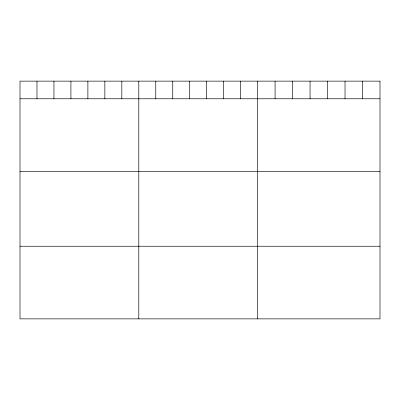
<?xml version="1.0" encoding="UTF-8"?>
<svg xmlns="http://www.w3.org/2000/svg" width="400" height="400" viewBox="0 0 400 400"><rect width="100%" height="100%" fill="white"/><g stroke="black" fill="none" stroke-linecap="round" stroke-linejoin="round"><path stroke-width="0.6" d="M20 98.78L380 98.78M20 171.41L380 171.41M20 246.24L380 246.24M362.515 81.135L362.515 98.78M345.03 81.135L345.03 98.78M327.545 81.135L327.545 98.78M310.055 81.135L310.055 98.78M292.57 81.135L292.57 98.78M275.085 81.135L275.085 98.78M257.6 81.135L257.6 318.865M240.63 81.135L240.63 98.78M223.655 81.135L223.655 98.78M206.685 81.135L206.685 98.78M189.715 81.135L189.715 98.78M172.745 81.135L172.745 98.78M155.77 81.135L155.77 98.78M138.8 81.135L138.8 318.865M121.83 81.135L121.83 98.78M104.855 81.135L104.855 98.78M87.885 81.135L87.885 98.78M70.915 81.135L70.915 98.78M53.945 81.135L53.945 98.78M36.97 81.135L36.97 98.78M380 81.135L20 81.135L20 318.865L380 318.865L380 81.135"/></g></svg>
